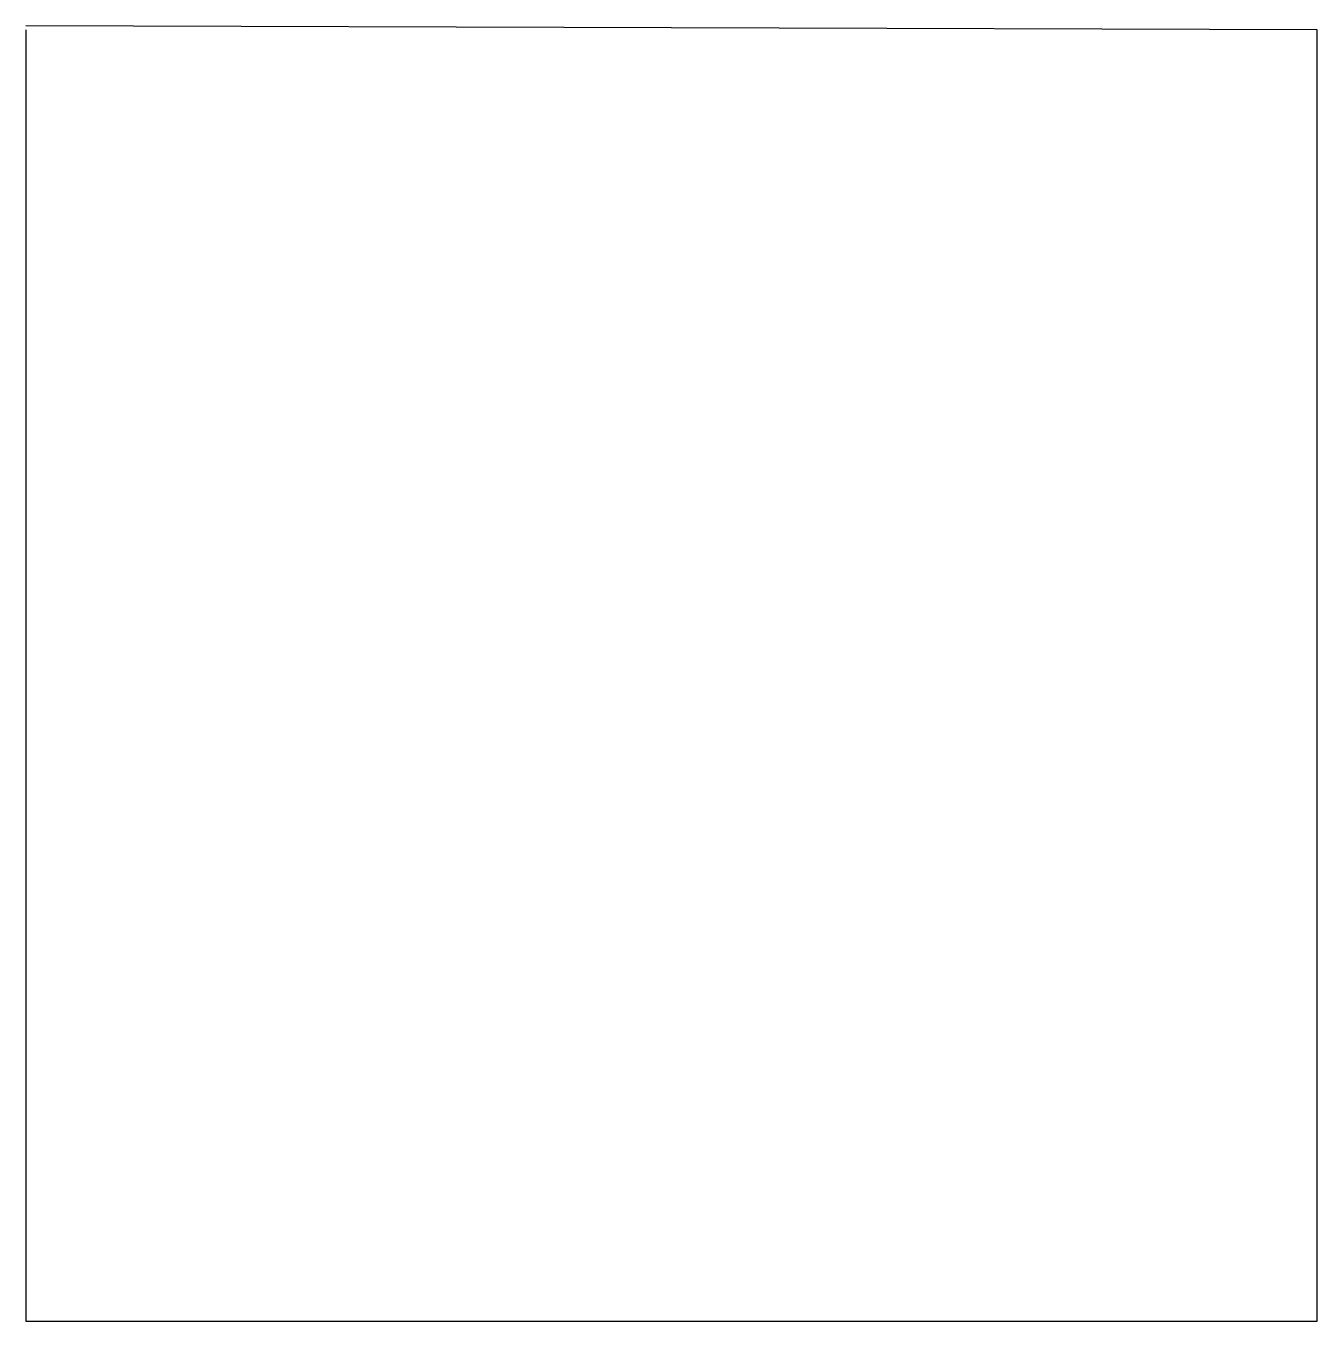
# Model space of a CAD drawing. Extents: x 0 to 100, y 0 to 100.
import ezdxf

# ---------------------------------------------------------------- set-up
doc = ezdxf.new("R2010")
doc.units = 0

msp = doc.modelspace()

# ---------------------------------------------------------------- linework, layer by layer
at = {"layer": 'WALL'}
for p, q in [((100, 100), (0, 100.3)), ((0, 100), (0, 0)), ((100, 0), (100, 100)), ((0, 0), (100, 0))]:
    msp.add_line(p, q, dxfattribs=at)

doc.saveas('drawing.dxf')
